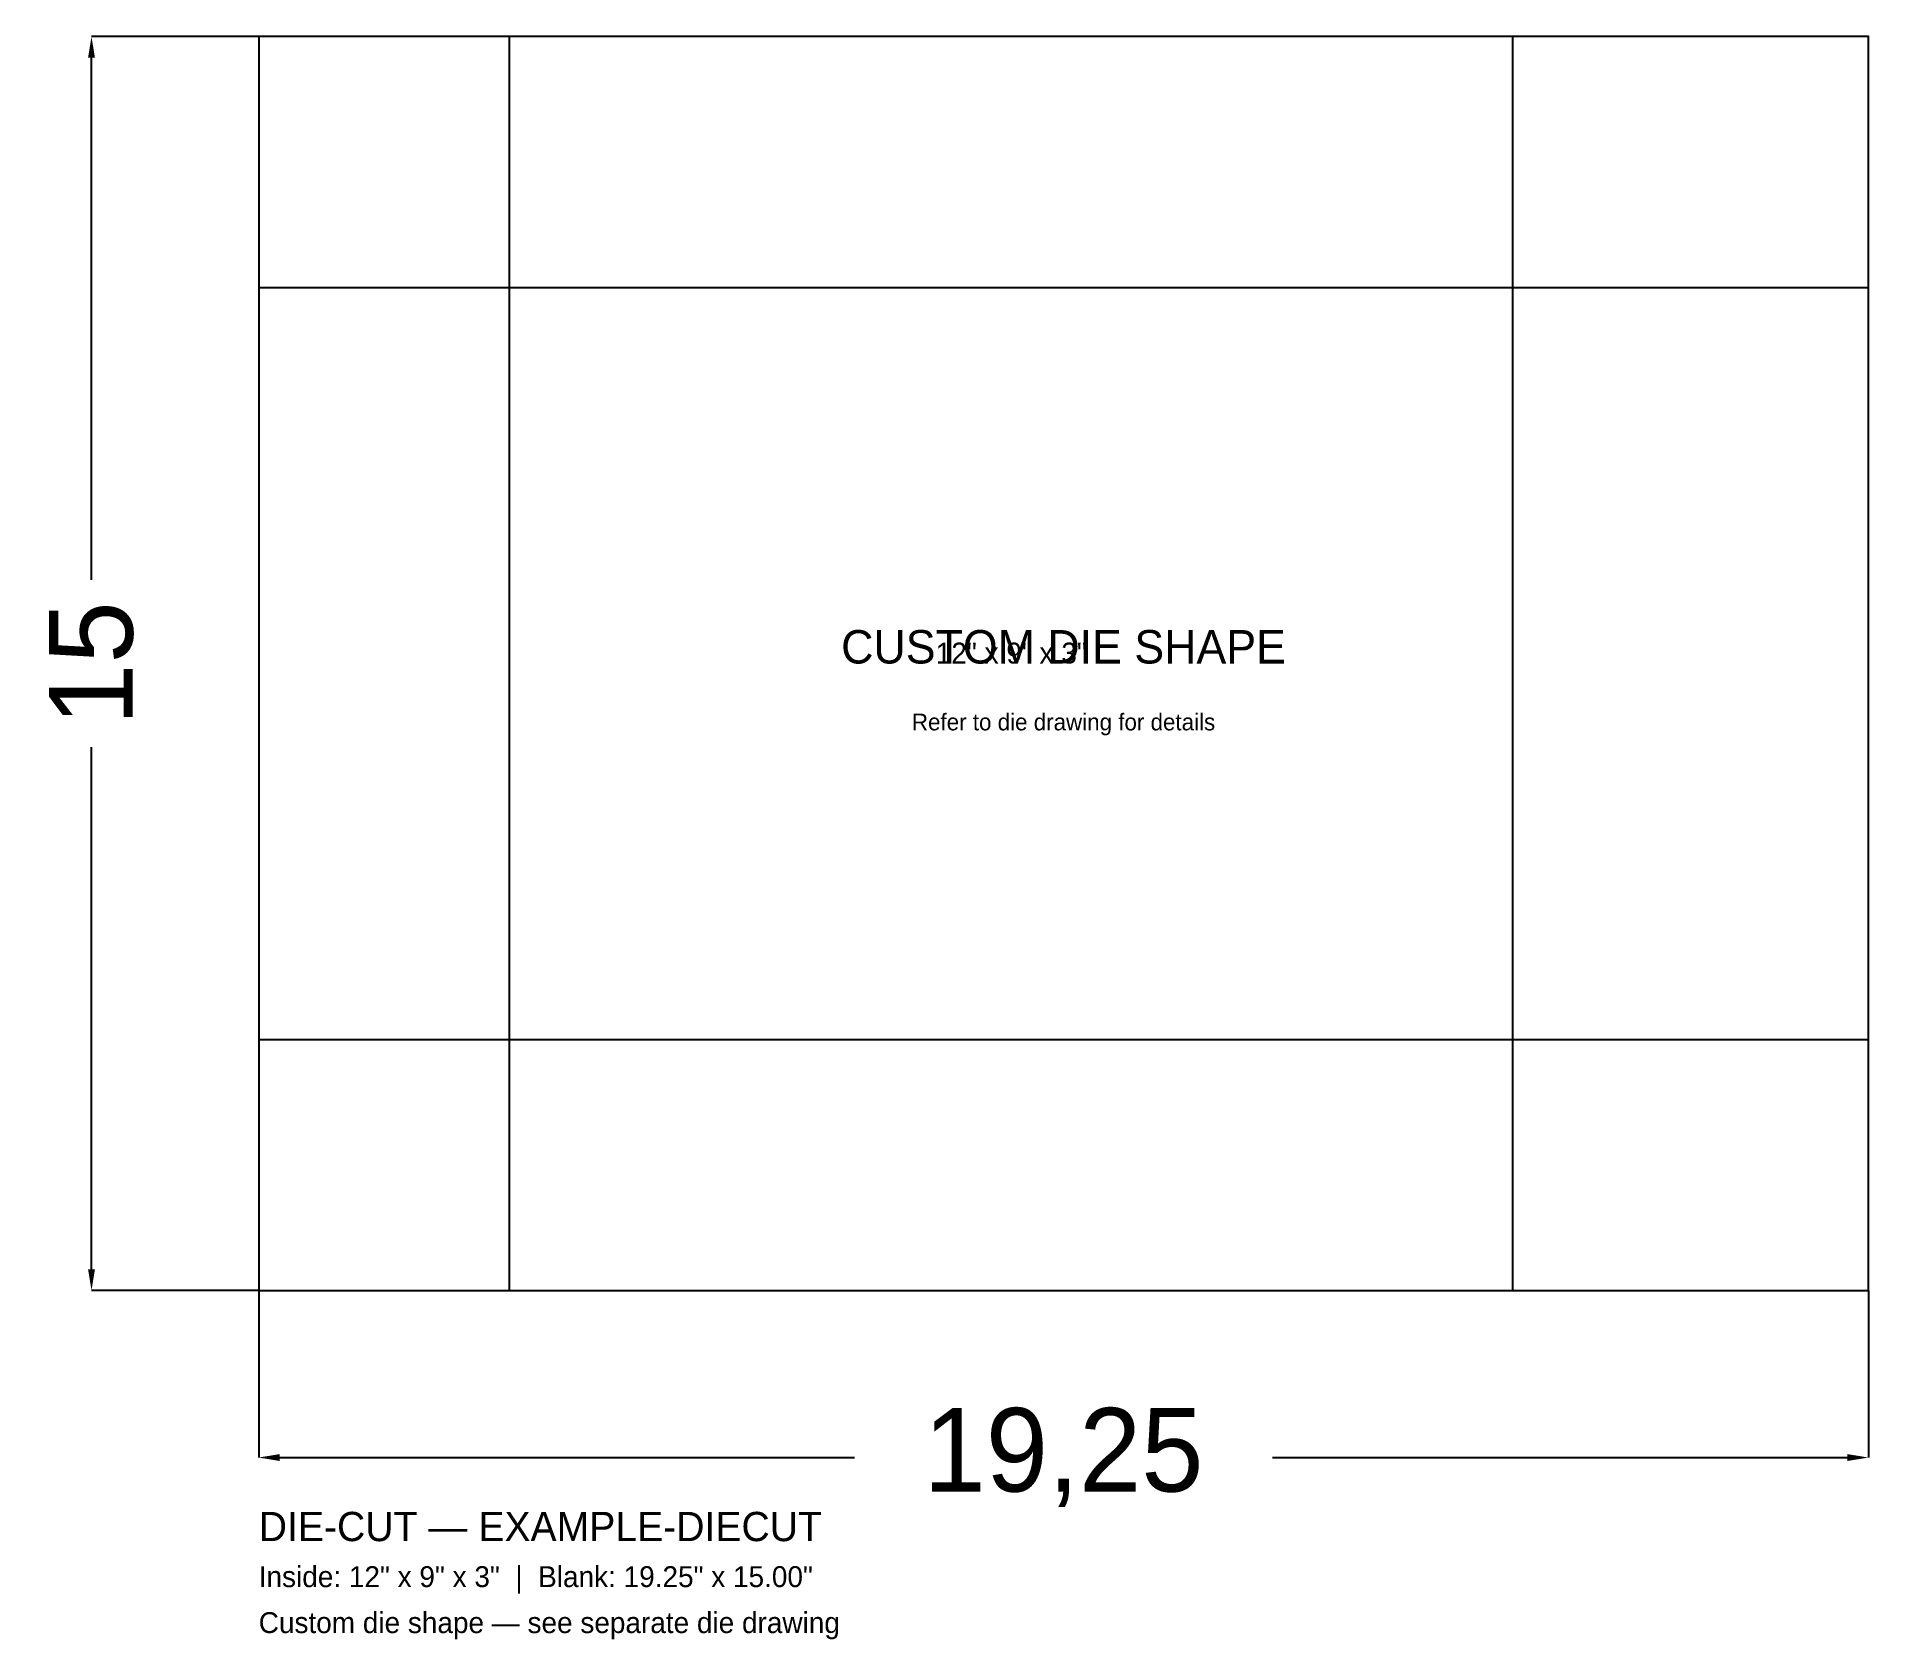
# Model space of a CAD drawing. Header units: metres. Extents: x -2.7 to 19.2, y -4.2 to 15.
import ezdxf
from ezdxf.enums import TextEntityAlignment as Align

# ---------------------------------------------------------------- set-up
doc = ezdxf.new("R2010")
doc.units = ezdxf.units.M
for name, color, linetype in [('CUT', 1, 'Continuous'), ('DIMENSION', 3, 'Continuous'), ('SCORE', 5, 'Continuous'), ('TITLE', 7, 'Continuous')]:
    doc.layers.add(name, color=color, linetype=linetype)
doc.dimstyles.get("Standard").update_dxf_attribs({"dimtxt": 2.5, "dimasz": 2.5, "dimexe": 1.25, "dimexo": 0.625, "dimtad": 1, "dimcen": 2.5, "dimazin": 3, "dimtfac": 1, "dimtmove": 0, "dimatfit": 3})

# ---------------------------------------------------------------- blocks, each defined once
blk = doc.blocks.new('_CLOSEDFILLED')
at = {"color": 0, "linetype": 'BYBLOCK'}
blk.add_solid([(-1, 0.164), (0, 0), (-1, -0.164)], dxfattribs=at)
blk = doc.blocks.new('*D1')
for p, q in [((0, 0), (0, -2)), ((19.25, 0), (19.25, -2)), ((0.25, -2), (7.125, -2)), ((12.125, -2), (19, -2))]:
    blk.add_line(p, q)
at = {"layer": 'Defpoints'}
for p in [(0, 0), (19.25, 0), (0, -2)]:
    blk.add_point(p, dxfattribs=at)
at = {"layer": 'DIMENSION', "xscale": 0.25, "yscale": 0.25, "rotation": 180}
blk.add_blockref('_CLOSEDFILLED', (0, -2), dxfattribs=at)
at = {"layer": 'DIMENSION', "xscale": 0.25, "yscale": 0.25}
blk.add_blockref('_CLOSEDFILLED', (19.25, -2), dxfattribs=at)
at = {"layer": 'DIMENSION', "insert": (9.625, -2), "char_height": 1, "attachment_point": 5}
blk.add_mtext('19,25', dxfattribs=at)
blk = doc.blocks.new('*D2')
for p, q in [((0, 15), (-2, 15)), ((-2, 8.5), (-2, 14.75)), ((-2, 0.25), (-2, 6.5)), ((0, 0), (-2, 0))]:
    blk.add_line(p, q)
at = {"layer": 'Defpoints'}
for p in [(0, 15), (-2, 0), (0, 0)]:
    blk.add_point(p, dxfattribs=at)
at = {"layer": 'DIMENSION', "xscale": 0.25, "yscale": 0.25}
for p, rotation in [((-2, 15), 90), ((-2, 0), 270)]:
    blk.add_blockref('_CLOSEDFILLED', p, dxfattribs=dict(at, rotation=rotation))
at = {"layer": 'DIMENSION', "insert": (-2, 7.5), "char_height": 1, "attachment_point": 5, "rotation": 90}
blk.add_mtext('15', dxfattribs=at)

msp = doc.modelspace()

# ---------------------------------------------------------------- linework, layer by layer
at = {"layer": 'CUT'}
msp.add_lwpolyline([(0, 0), (19.25, 0), (19.25, 15), (0, 15)], close=True, dxfattribs=at)
at = {"layer": 'SCORE'}
for p, q in [((3, 0), (3, 15)), ((15, 0), (15, 15)), ((0, 12), (19.25, 12)), ((0, 3), (19.25, 3))]:
    msp.add_line(p, q, dxfattribs=at)

# ---------------------------------------------------------------- texts
at = {"layer": 'TITLE'}
for s, height, p in [('CUSTOM DIE SHAPE', 0.4, (9.625, 7.5)), ('12" x 9" x 3"', 0.25, (9, 7.5)), ('Refer to die drawing for details', 0.2, (9.625, 6.7))]:
    msp.add_text(s, height=height, dxfattribs=at).set_placement(p, align=Align.CENTER)
for s, height, p in [('DIE-CUT — EXAMPLE-DIECUT', 0.35, (0, -3)), ('Inside: 12" x 9" x 3"  |  Blank: 19.25" x 15.00"', 0.25, (0, -3.55)), ('Custom die shape — see separate die drawing', 0.25, (0, -4.1))]:
    msp.add_text(s, height=height, dxfattribs=at).set_placement(p)

# ---------------------------------------------------------------- dimensions: what is measured, and where the dimension line sits
at = {"layer": 'DIMENSION'}
dim = msp.add_linear_dim(base=(-2, 0), p1=(0, 0), p2=(0, 15), angle=90, dimstyle='Standard', dxfattribs=at)
dim.commit()
dim.dimension.update_dxf_attribs({"geometry": '*D2', "text_midpoint": (-2, 7.5)})
dim = msp.add_linear_dim(base=(0, -2), p1=(0, 0), p2=(19.25, 0), dimstyle='Standard', dxfattribs=at)
dim.commit()
dim.dimension.update_dxf_attribs({"geometry": '*D1', "text_midpoint": (9.625, -2)})

doc.saveas('drawing.dxf')
